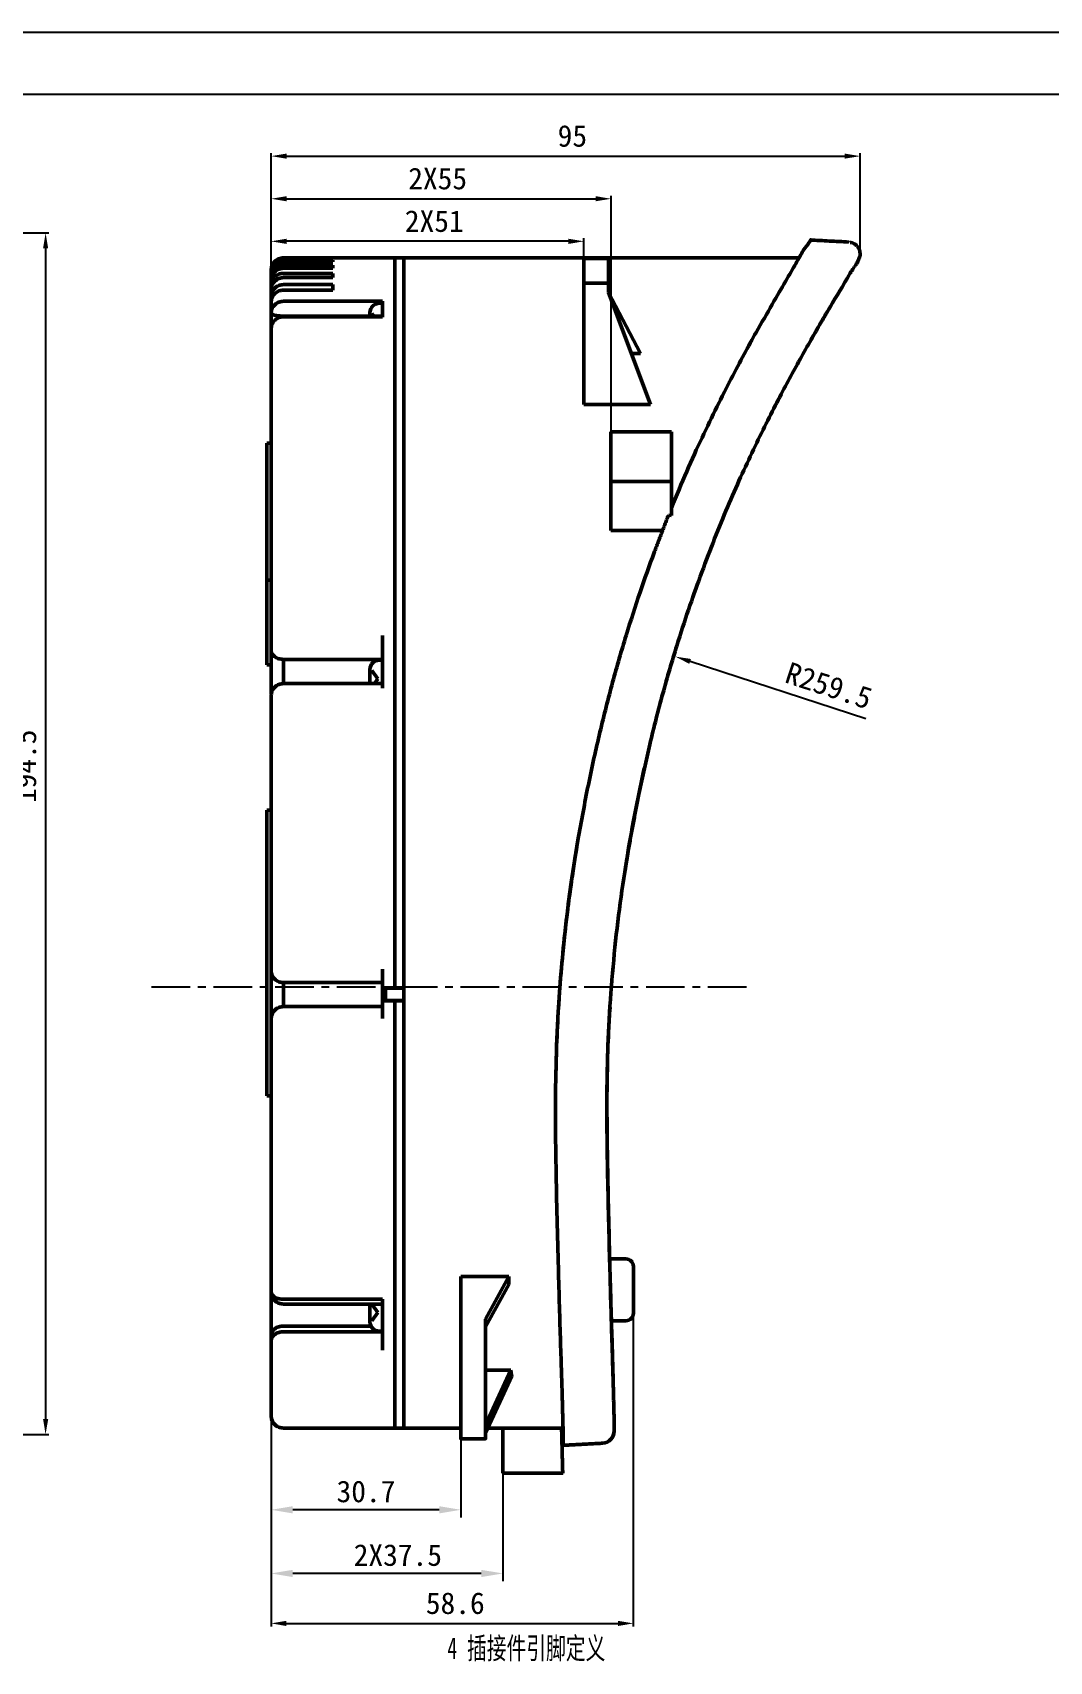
# Model space of a CAD drawing. Extents: x -188 to 653, y 38 to 632.
# Drawn here: x 260.8 to 425.3, y 368.8 to 632.5 of the extents above; entities that cross this region are included whole.
import ezdxf

# ---------------------------------------------------------------- set-up
doc = ezdxf.new("R2010")
doc.units = 0
doc.header["$LTSCALE"] = 5
doc.linetypes.add('CENTER', pattern=[2, 1.25, -0.25, 0.25, -0.25])
doc.layers.get('Defpoints').update_dxf_attribs({"linetype": 'CONTINUOUS'})
for name, color, linetype in [('1轮廓实线层', 7, 'CONTINUOUS'), ('2细线层', 3, 'CONTINUOUS'), ('3中心线层', 1, 'CENTER'), ('6文字层', 3, 'CONTINUOUS')]:
    doc.layers.add(name, color=color, linetype=linetype)
doc.styles.add('PC_TEXTSTYLE', font='SIMKAI.TTF', dxfattribs={"width": 0.8})
doc.styles.add('STYLE2', font='', dxfattribs={"width": 0.67, "height": 5})
doc.styles.get('STYLE2').set_extended_font_data('FangSong')
doc.dimstyles.get("Standard").update_dxf_attribs({"dimtxt": 0.18, "dimasz": 0.18, "dimexe": 0.18, "dimexo": 0.0625, "dimgap": 0.09, "dimtad": 0, "dimtih": 1, "dimtoh": 1, "dimdec": 4, "dimzin": 0, "dimdsep": 46, "dimtxsty": 'Standard', "dimcen": 0.09, "dimadec": 0, "dimazin": 0, "dimtfac": 1, "dimtdec": 4, "dimtofl": 0, "dimtmove": 0, "dimatfit": 3, "dimfxl": 0, "dimtolj": 1, "dimtzin": 0, "dimarcsym": 0})
doc.dimstyles.new('TH_GBDIM', dxfattribs={"dimtxt": 3.5, "dimasz": 2.5, "dimexe": 2, "dimexo": 0, "dimgap": 1.5, "dimtad": 1, "dimdec": 1, "dimzin": 0, "dimdsep": 46, "dimtxsty": 'PC_TEXTSTYLE', "dimcen": 2.5, "dimadec": 0, "dimazin": 0, "dimtfac": 0.714286, "dimtdec": 4, "dimtmove": 0, "dimatfit": 3, "dimfxl": 0, "dimtolj": 1, "dimtzin": 0, "dimarcsym": 0})

# ---------------------------------------------------------------- blocks, each defined once
blk = doc.blocks.new('*D9')
at = {"layer": '2细线层', "color": 0, "lineweight": -2}
for p, q in [((358.01, 425.13), (358.01, 374.43)), ((299.39, 408.89), (299.39, 374.43)), ((301.89, 374.93), (355.51, 374.93))]:
    blk.add_line(p, q, dxfattribs=at)
at = {"layer": '2细线层', "color": 0, "lineweight": 50}
for points in [[(301.89, 375.35), (301.89, 374.51), (299.39, 374.93)], [(355.51, 375.35), (355.51, 374.51), (358.01, 374.93)]]:
    blk.add_solid(points, dxfattribs=at)
at = {"layer": 'Defpoints', "color": 0, "lineweight": 50}
for p in [(358.01, 425.13), (299.39, 408.89), (358.01, 374.93)]:
    blk.add_point(p, dxfattribs=at)
at = {"layer": '2细线层', "color": 0, "insert": (329.2, 378.18), "char_height": 3.5, "attachment_point": 5}
blk.add_mtext('\\A1;58.6', dxfattribs=at)
blk = doc.blocks.new('*D10')
at = {"layer": '2细线层', "color": 0, "lineweight": -2}
for p, q in [((299.4, 585.14), (299.4, 599.16)), ((347.5, 598.66), (301.9, 598.66)), ((350, 572.24), (350, 599.16))]:
    blk.add_line(p, q, dxfattribs=at)
at = {"layer": '2细线层', "color": 0, "lineweight": 50}
for points in [[(301.9, 599.08), (301.9, 598.24), (299.4, 598.66)], [(347.5, 599.08), (347.5, 598.24), (350, 598.66)]]:
    blk.add_solid(points, dxfattribs=at)
at = {"layer": 'Defpoints', "color": 0, "lineweight": 50}
for p in [(299.4, 598.66), (299.4, 585.14), (350, 572.24)]:
    blk.add_point(p, dxfattribs=at)
at = {"layer": '2细线层', "color": 0, "insert": (325.8, 601.91), "char_height": 3.5, "attachment_point": 5}
blk.add_mtext('\\A1;2X51', dxfattribs=at)
blk = doc.blocks.new('*D11')
at = {"layer": '2细线层', "color": 0, "lineweight": -2}
for p, q in [((299.4, 585.14), (299.4, 606.05)), ((301.9, 605.55), (351.9, 605.55)), ((354.4, 567.41), (354.4, 606.05))]:
    blk.add_line(p, q, dxfattribs=at)
at = {"layer": '2细线层', "color": 0, "lineweight": 50}
for points in [[(301.9, 605.97), (301.9, 605.14), (299.4, 605.55)], [(351.9, 605.97), (351.9, 605.14), (354.4, 605.55)]]:
    blk.add_solid(points, dxfattribs=at)
at = {"layer": 'Defpoints', "color": 0, "lineweight": 50}
for p in [(354.4, 605.55), (299.4, 585.14), (354.4, 567.41)]:
    blk.add_point(p, dxfattribs=at)
at = {"layer": '2细线层', "color": 0, "insert": (326.35, 608.8), "char_height": 3.5, "attachment_point": 5}
blk.add_mtext('\\A1;2X55', dxfattribs=at)
blk = doc.blocks.new('*D14')
at = {"layer": '2细线层', "color": 0, "lineweight": -2}
for p, q in [((47.58, 600.01), (263.41, 600.01)), ((262.91, 597.51), (262.91, 408.01)), ((197.58, 405.51), (263.41, 405.51))]:
    blk.add_line(p, q, dxfattribs=at)
at = {"layer": '2细线层', "color": 0, "lineweight": 50}
for points in [[(262.5, 597.51), (263.33, 597.51), (262.91, 600.01)], [(262.5, 408.01), (263.33, 408.01), (262.91, 405.51)]]:
    blk.add_solid(points, dxfattribs=at)
at = {"layer": 'Defpoints', "color": 0, "lineweight": 50}
for p in [(47.58, 600.01), (197.58, 405.51), (262.91, 405.51)]:
    blk.add_point(p, dxfattribs=at)
at = {"layer": '2细线层', "color": 0, "insert": (259.66, 513.68), "char_height": 3.5, "attachment_point": 5, "rotation": 90}
blk.add_mtext('\\A1;194.5', dxfattribs=at)
blk = doc.blocks.new('*D17')
at = {"layer": '2细线层', "color": 0, "lineweight": -2}
for p, q in [((299.4, 605.44), (299.4, 612.95)), ((301.9, 612.45), (392.21, 612.45)), ((394.71, 596.32), (394.71, 612.95))]:
    blk.add_line(p, q, dxfattribs=at)
at = {"layer": '2细线层', "color": 0}
for points in [[(301.9, 612.87), (301.9, 612.04), (299.4, 612.45)], [(392.21, 612.87), (392.21, 612.04), (394.71, 612.45)]]:
    blk.add_solid(points, dxfattribs=at)
at = {"layer": 'Defpoints', "color": 0}
for p in [(394.71, 612.45), (299.4, 605.44), (394.71, 596.32)]:
    blk.add_point(p, dxfattribs=at)
at = {"layer": '2细线层', "color": 0, "insert": (348.15, 615.7), "char_height": 3.5, "attachment_point": 5}
blk.add_mtext('\\A1;95', dxfattribs=at)
blk = doc.blocks.new('*D19')
at = {"layer": '2细线层', "color": 0, "lineweight": -2}
for p, q in [((299.4, 407.08), (299.4, 381.77)), ((336.9, 399.26), (336.9, 381.77)), ((333.4, 383.02), (302.9, 383.02))]:
    blk.add_line(p, q, dxfattribs=at)
at = {"layer": '2细线层', "color": 0, "lineweight": 50}
for points in [[(302.9, 383.6), (302.9, 382.43), (299.4, 383.02)], [(333.4, 383.6), (333.4, 382.43), (336.9, 383.02)]]:
    blk.add_solid(points, dxfattribs=at)
at = {"layer": 'Defpoints', "color": 0, "lineweight": 50}
for p in [(299.4, 407.08), (336.9, 399.26), (299.4, 383.02)]:
    blk.add_point(p, dxfattribs=at)
at = {"layer": '2细线层', "color": 0, "insert": (319.91, 385.97), "char_height": 3.5, "attachment_point": 5}
blk.add_mtext('\\A1;2X37.5', dxfattribs=at)
blk = doc.blocks.new('*D20')
at = {"layer": '2细线层', "color": 0, "lineweight": -2}
for p, q in [((299.4, 407.08), (299.4, 392.07)), ((330.1, 404.8), (330.1, 392.07)), ((326.6, 393.32), (302.9, 393.32))]:
    blk.add_line(p, q, dxfattribs=at)
at = {"layer": '2细线层', "color": 0}
for points in [[(302.9, 393.9), (302.9, 392.74), (299.4, 393.32)], [(326.6, 393.9), (326.6, 392.74), (330.1, 393.32)]]:
    blk.add_solid(points, dxfattribs=at)
at = {"layer": 'Defpoints', "color": 0}
for p in [(299.4, 407.08), (330.1, 404.8), (299.4, 393.32)]:
    blk.add_point(p, dxfattribs=at)
at = {"layer": '2细线层', "color": 0, "insert": (314.75, 396.27), "char_height": 3.5, "attachment_point": 5}
blk.add_mtext('\\A1;30.7', dxfattribs=at)

msp = doc.modelspace()

# ---------------------------------------------------------------- linework, layer by layer
at = {"layer": '1轮廓实线层', "ltscale": 5}
msp.add_line((642.852, 622.453), (-163.148, 622.453), dxfattribs=at)
at = {"layer": '1轮廓实线层', "lineweight": 50}
for p, q in [((317.398, 596.012), (319.398, 596.012)), ((319.398, 596.012), (317.398, 596.012)), ((319.398, 596.012), (320.898, 596.012)), ((319.398, 596.012), (320.898, 596.012)), ((349.998, 595.866), (353.998, 595.866)), ((299.398, 592.785), (299.398, 592.295)), ((299.398, 591.462), (299.398, 590.761)), ((349.998, 572.238), (349.998, 591.866)), ((353.998, 591.866), (349.998, 591.866)), ((353.998, 590.366), (353.998, 591.866)), ((299.398, 589.638), (299.398, 588.736)), ((317.398, 588.631), (316.898, 588.631)), ((360.784, 572.238), (353.998, 590.366)), ((353.998, 590.366), (359.171, 580.491)), ((299.398, 586.998), (299.398, 585.548)), ((299.398, 585.702), (299.398, 584.57)), ((299.398, 585.702), (299.398, 584.57)), ((299.398, 585.702), (299.398, 584.57)), ((299.398, 585.702), (299.398, 584.57)), ((299.398, 585.702), (299.398, 584.57)), ((299.398, 585.702), (299.398, 584.57)), ((299.398, 585.702), (299.398, 584.57)), ((299.398, 585.702), (299.398, 584.57)), ((299.398, 585.548), (299.398, 584.115)), ((301.398, 586.554), (317.398, 586.554)), ((315.398, 587.131), (315.398, 586.554)), ((316.018, 586.554), (315.723, 586.973)), ((357.695, 580.491), (359.171, 580.491)), ((360.784, 572.238), (349.998, 572.238)), ((364.198, 567.816), (354.398, 567.816)), ((354.398, 559.766), (354.398, 567.816)), ((364.198, 559.766), (364.198, 567.816)), ((298.698, 543.81), (298.698, 565.999)), ((298.698, 565.999), (299.398, 565.999)), ((354.398, 565.084), (354.398, 559.83)), ((364.198, 559.83), (364.198, 565.084)), ((354.398, 559.766), (364.198, 559.766)), ((354.398, 551.873), (354.398, 559.766)), ((364.198, 554.292), (364.198, 559.766)), ((364.198, 554.292), (363.691, 554.315)), ((362.781, 551.873), (354.398, 551.873)), ((298.698, 543.81), (299.398, 543.81)), ((298.698, 530.127), (298.698, 543.81)), ((298.698, 530.127), (299.398, 530.127)), ((298.698, 530.126), (298.698, 530.127)), ((298.698, 530.126), (299.398, 530.126)), ((301.398, 530.985), (317.398, 530.985)), ((317.398, 530.86), (316.898, 530.86)), ((315.398, 529.36), (315.398, 527.075)), ((316.67, 527.86), (315.723, 529.202)), ((316.67, 527.86), (316.116, 527.075)), ((298.698, 460.36), (298.698, 506.56)), ((298.698, 506.56), (299.398, 506.56)), ((301.398, 478.663), (317.398, 478.663)), ((301.398, 474.778), (301.398, 478.663)), ((319.398, 477.809), (317.398, 477.809)), ((319.398, 477.809), (317.398, 477.809)), ((317.398, 477.809), (317.398, 477.809)), ((317.398, 476.259), (317.398, 477.259)), ((317.898, 477.759), (317.898, 475.759)), ((319.398, 477.809), (320.898, 477.809)), ((319.398, 477.759), (319.398, 477.809)), ((299.398, 476.759), (299.398, 472.797)), ((317.398, 474.778), (301.398, 474.778)), ((317.398, 475.709), (319.398, 475.709)), ((319.398, 475.709), (319.398, 475.757)), ((319.398, 475.709), (320.898, 475.709)), ((298.698, 460.36), (299.398, 460.36)), ((298.698, 460.36), (299.398, 460.36)), ((298.698, 460.36), (298.698, 460.36)), ((358.014, 432.73), (358.014, 431.258)), ((337.881, 431.07), (330.098, 431.07)), ((330.098, 423.881), (330.098, 431.07)), ((337.881, 431.07), (334.098, 424.165)), ((334.098, 422.928), (337.873, 429.817)), ((358.014, 431.258), (358.014, 425.13)), ((315.398, 426.621), (315.398, 423.75)), ((316.67, 425.25), (315.723, 426.592)), ((316.67, 425.25), (315.723, 423.907)), ((315.565, 423.061), (301.398, 423.061)), ((317.398, 422.138), (301.398, 422.138)), ((317.398, 422.25), (316.898, 422.25)), ((334.098, 423.881), (334.098, 424.165)), ((330.098, 406.534), (330.098, 418.319)), ((334.098, 406.534), (334.098, 418.319)), ((338.181, 415.912), (334.098, 415.912)), ((338.181, 415.912), (334.098, 407.023)), ((334.098, 405.786), (338.337, 415.017)), ((299.398, 408.547), (299.398, 408.547)), ((301.398, 406.547), (319.398, 406.547)), ((309.398, 406.546), (301.398, 406.546)), ((319.398, 406.545), (317.56, 406.545)), ((319.398, 406.547), (320.898, 406.547)), ((330.098, 406.547), (320.898, 406.547)), ((334.448, 406.546), (334.098, 405.784)), ((346.596, 406.547), (334.447, 406.547)), ((336.898, 399.259), (336.898, 406.547)), ((336.898, 406.547), (336.898, 401.259)), ((346.67, 403.757), (351.547, 404.013)), ((353.015, 404.09), (352.165, 404.045)), ((346.587, 399.259), (336.898, 399.259)), ((346.5, 399.259), (336.898, 399.259)), ((336.898, 399.259), (336.898, 399.259)), ((336.898, 399.258), (336.898, 399.259)), ((346.5, 399.258), (336.898, 399.258)), ((336.898, 399.258), (346.587, 399.258)), ((336.898, 399.258), (336.898, 399.258))]:
    msp.add_line(p, q, dxfattribs=at)
for centre, radius, start, end in [((316.898, 587.131), 1.5, 90, 180), ((316.898, 529.36), 1.5, 90, 180), ((356.814, 432.73), 1.2, 360, 90), ((356.814, 425.13), 1.2, 270, 360), ((316.898, 423.75), 1.5, 180, 270), ((352.91, 406.089), 2, 273.00021, 1.53313), ((352.91, 406.087), 2, 273.00021, 359.66599)]:
    msp.add_arc(centre, radius, start, end, dxfattribs=at)
for points, knots in [([(377.878, 583.924), (378.776, 585.487), (380.556, 588.584), (382.683, 592.28), (384.419, 595.179), (385.512, 597.319), (386.577, 598.483), (386.737, 599.012), (386.665, 598.865), (386.664, 598.862)], [0, 0, 0, 0, 0.1675262, 0.3320984, 0.4977184, 0.6621855, 0.8283271, 0.9960868, 1, 1, 1, 1]), ([(301.398, 595.988), (301.146, 595.961), (300.759, 595.92), (300.294, 595.67), (299.973, 595.412), (299.715, 595.092), (299.466, 594.626), (299.425, 594.239), (299.398, 593.988)], [0, 0, 0, 0, 0.2394568, 0.3683607, 0.5, 0.6316393, 0.7605432, 1, 1, 1, 1]), ([(299.398, 593.988), (299.425, 594.24), (299.466, 594.627), (299.715, 595.092), (299.973, 595.413), (300.294, 595.671), (300.759, 595.92), (301.146, 595.961), (301.398, 595.988)], [0, 0, 0, 0, 0.2394568, 0.3683607, 0.5, 0.6316393, 0.7605432, 1, 1, 1, 1]), ([(319.398, 595.432), (319.398, 595.513), (319.398, 595.927), (319.398, 595.974), (319.398, 596.012)], [0, 0, 0, 0, 0.1968117, 1, 1, 1, 1]), ([(320.898, 581.705), (320.898, 582.29), (320.898, 582.874), (320.898, 583.995), (320.898, 584.531), (320.898, 586.091), (320.898, 587.064), (320.898, 589.755), (320.898, 591.244), (320.898, 593.053), (320.898, 593.583), (320.898, 594.477), (320.898, 594.843), (320.898, 595.43), (320.898, 595.647), (320.898, 595.925), (320.898, 596), (320.898, 596.012)], [0, 0, 0, 0, 0.03125, 0.03125, 0.0625, 0.0625, 0.125, 0.125, 0.25, 0.25, 0.3125, 0.3125, 0.375, 0.375, 0.4375, 0.4375, 0.49318493, 0.49318493, 0.49318493, 0.49318493]), ([(320.898, 595.894), (320.898, 595.901), (320.898, 595.919), (320.898, 594.912), (320.898, 593.002), (320.898, 590.144), (320.898, 586.47), (320.898, 583.294), (320.898, 581.705)], [0, 0, 0, 0, 0.1179588, 0.2942144, 0.4706656, 0.6472122, 0.8234892, 1, 1, 1, 1]), ([(394.708, 596.321), (394.711, 596.571), (394.715, 596.962), (394.518, 597.461), (394.286, 597.826), (393.971, 598.13), (393.586, 598.391), (393.276, 598.445), (393.111, 598.473)], [0, 0, 0, 0, 0.2513379, 0.3914319, 0.53744, 0.6858233, 0.8327115, 1, 1, 1, 1]), ([(299.398, 593.62), (299.428, 593.882), (299.488, 594.407), (299.95, 595.068), (300.611, 595.532), (301.136, 595.592), (301.398, 595.622)], [0, 0, 0, 0, 0.250235, 0.4998001, 0.7499349, 1, 1, 1, 1]), ([(301.398, 595.334), (301.147, 595.306), (300.633, 595.25), (300.076, 594.873), (299.733, 594.463), (299.471, 593.992), (299.427, 593.591), (299.398, 593.329)], [0, 0, 0, 0, 0.2391859, 0.4900472, 0.6185882, 0.7511659, 1, 1, 1, 1]), ([(299.398, 592.785), (299.428, 593.048), (299.488, 593.573), (299.949, 594.236), (300.61, 594.702), (301.135, 594.762), (301.398, 594.793)], [0, 0, 0, 0, 0.250244, 0.4998196, 0.7499528, 1, 1, 1, 1]), ([(301.398, 594.307), (301.148, 594.279), (300.635, 594.222), (300.078, 593.845), (299.734, 593.433), (299.471, 592.96), (299.427, 592.557), (299.398, 592.295)], [0, 0, 0, 0, 0.237578, 0.4887401, 0.6175169, 0.7507018, 1, 1, 1, 1]), ([(299.398, 591.462), (299.428, 591.726), (299.488, 592.252), (299.947, 592.918), (300.608, 593.387), (301.135, 593.449), (301.398, 593.479)], [0, 0, 0, 0, 0.2503071, 0.5000806, 0.7499623, 1, 1, 1, 1]), ([(319.398, 593.668), (319.398, 594.053), (319.398, 594.856), (319.398, 595.223), (319.398, 595.414)], [0, 0, 0, 0, 0.4802194, 1, 1, 1, 1]), ([(319.398, 581.705), (319.398, 583.359), (319.398, 586.663), (319.398, 590.339), (319.398, 592.004), (319.398, 593.462)], [0, 0, 0, 0, 0.3494373, 0.6984392, 1, 1, 1, 1]), ([(389.313, 587.145), (389.45, 587.336), (393.146, 593.558), (393.304, 593.86), (393.297, 593.831), (393.295, 593.822)], [0, 0, 0, 0, 0.301527, 0.7777669, 1, 1, 1, 1]), ([(394.366, 595.413), (394.366, 595.413), (394.367, 595.418), (394.358, 595.388), (394.315, 595.296), (394.265, 595.193), (394.209, 595.114), (394.201, 595.102)], [0, 0, 0, 0, 0.00263866, 0.30803605, 0.63215822, 0.9462461, 1, 1, 1, 1]), ([(301.398, 592.783), (301.148, 592.755), (300.633, 592.699), (300.076, 592.318), (299.733, 591.905), (299.471, 591.429), (299.427, 591.025), (299.398, 590.761)], [0, 0, 0, 0, 0.237652, 0.4885292, 0.6171812, 0.7500833, 1, 1, 1, 1]), ([(299.398, 589.638), (299.428, 589.902), (299.487, 590.43), (299.945, 591.1), (300.606, 591.574), (301.134, 591.636), (301.398, 591.667)], [0, 0, 0, 0, 0.2503201, 0.5000906, 0.7499803, 1, 1, 1, 1]), ([(301.398, 590.771), (301.147, 590.743), (300.631, 590.685), (300.073, 590.3), (299.731, 589.884), (299.47, 589.405), (299.427, 589.001), (299.398, 588.736)], [0, 0, 0, 0, 0.2376069, 0.4883205, 0.6181178, 0.7494166, 1, 1, 1, 1]), ([(319.398, 592.45), (319.398, 591.809), (319.398, 590.535), (319.398, 588.819), (319.398, 587.967)], [0, 0, 0, 0, 0.5036819, 1, 1, 1, 1]), ([(299.398, 586.998), (299.425, 587.244), (299.467, 587.631), (299.72, 588.084), (299.981, 588.397), (300.295, 588.643), (300.761, 588.886), (301.146, 588.926), (301.398, 588.952)], [0, 0, 0, 0, 0.2394579, 0.3765888, 0.4999985, 0.6332906, 0.7605421, 1, 1, 1, 1]), ([(301.398, 586.457), (301.145, 586.43), (300.757, 586.388), (300.29, 586.137), (299.969, 585.876), (299.711, 585.553), (299.464, 585.084), (299.425, 584.695), (299.401, 584.443)], [0, 0, 0, 0, 0.2393027, 0.3682378, 0.499949, 0.6316677, 0.7606243, 1, 1, 1, 1]), ([(384.757, 579.167), (385.364, 580.247), (386.58, 582.408), (388.115, 585.059), (388.939, 586.494), (389.313, 587.145)], [0, 0, 0, 0, 0.3532458, 0.7064788, 1, 1, 1, 1]), ([(364.164, 555.494), (364.994, 557.498), (366.652, 561.505), (369.134, 566.94), (371.555, 571.933), (373.844, 576.447), (375.983, 580.504), (377.248, 582.787), (377.878, 583.924)], [0, 0, 0, 0, 0.1670091, 0.3339106, 0.5005698, 0.6666682, 0.8339671, 1, 1, 1, 1]), ([(319.398, 546.1), (319.398, 547.065), (319.398, 548.03), (319.398, 549.924), (319.398, 550.853), (319.398, 553.601), (319.398, 555.378), (319.398, 560.531), (319.398, 563.722), (319.398, 568.142), (319.398, 569.552), (319.398, 572.241), (319.398, 573.52), (319.398, 575.947), (319.398, 577.095), (319.398, 578.721), (319.398, 579.246), (319.398, 580.01), (319.398, 580.261), (319.398, 580.911), (319.398, 581.304), (319.398, 581.705)], [0, 0, 0, 0, 0.0625, 0.0625, 0.125, 0.125, 0.25, 0.25, 0.5, 0.5, 0.625, 0.625, 0.75, 0.75, 0.875, 0.875, 0.9375, 0.9375, 0.96875, 0.96875, 1.0203861, 1.0203861, 1.0203861, 1.0203861]), ([(320.898, 546.1), (320.898, 547.065), (320.898, 548.03), (320.898, 549.924), (320.898, 550.853), (320.898, 553.601), (320.898, 555.378), (320.898, 560.531), (320.898, 563.722), (320.898, 568.142), (320.898, 569.552), (320.898, 572.241), (320.898, 573.52), (320.898, 575.947), (320.898, 577.095), (320.898, 578.721), (320.898, 579.246), (320.898, 580.01), (320.898, 580.261), (320.898, 580.911), (320.898, 581.304), (320.898, 581.705)], [0, 0, 0, 0, 0.0625, 0.0625, 0.125, 0.125, 0.25, 0.25, 0.5, 0.5, 0.625, 0.625, 0.75, 0.75, 0.875, 0.875, 0.9375, 0.9375, 0.96875, 0.96875, 1.0203861, 1.0203861, 1.0203861, 1.0203861]), ([(320.898, 581.243), (320.898, 579.736), (320.898, 576.726), (320.898, 571.082), (320.898, 565.11), (320.898, 558.94), (320.898, 552.818), (320.898, 548.339), (320.898, 546.1)], [0, 0, 0, 0, 0.18655035, 0.37284578, 0.55961194, 0.70638702, 0.85320418, 1, 1, 1, 1]), ([(299.398, 579.341), (299.398, 579.036), (299.398, 578.425), (299.398, 577.458), (299.398, 576.45), (299.398, 575.402), (299.398, 574.314), (299.398, 573.188), (299.398, 571.341), (299.398, 568.665), (299.398, 566.152), (299.398, 564.893)], [0, 0, 0, 0, 0.0798701, 0.1598398, 0.2399169, 0.3201421, 0.4001798, 0.4800723, 0.5598979, 0.7796399, 1, 1, 1, 1]), ([(368.827, 544.389), (369.519, 546.238), (370.901, 549.937), (373.004, 555.088), (375.112, 559.938), (377.219, 564.485), (379.275, 568.712), (381.241, 572.599), (383.095, 576.136), (384.203, 578.156), (384.757, 579.167)], [0, 0, 0, 0, 0.1224739, 0.244948, 0.3683674, 0.4917864, 0.6182632, 0.7447384, 0.8723701, 1, 1, 1, 1]), ([(319.398, 574.766), (319.398, 573.515), (319.398, 571.01), (319.398, 568.121), (319.398, 566.673)], [0, 0, 0, 0, 0.4991479, 1, 1, 1, 1]), ([(299.398, 564.893), (299.398, 563.122), (299.398, 559.579), (299.398, 553.652), (299.398, 549.317), (299.398, 547.147)], [0, 0, 0, 0, 0.3332361, 0.6663765, 1, 1, 1, 1]), ([(319.398, 566.673), (319.398, 565.166), (319.398, 562.158), (319.398, 558.782), (319.398, 557.098)], [0, 0, 0, 0, 0.5009846, 1, 1, 1, 1]), ([(319.398, 500.624), (319.398, 501.724), (319.398, 502.824), (319.398, 505.006), (319.398, 506.087), (319.398, 509.303), (319.398, 511.415), (319.398, 515.572), (319.398, 517.612), (319.398, 521.608), (319.398, 523.565), (319.398, 526.439), (319.398, 527.387), (319.398, 529.257), (319.398, 530.179), (319.398, 532.908), (319.398, 534.676), (319.398, 538.113), (319.398, 539.782), (319.398, 542.208), (319.398, 543.005), (319.398, 544.18), (319.398, 544.568), (319.398, 545.337), (319.398, 545.718), (319.398, 546.1)], [0, 0, 0, 0, 0.0625, 0.0625, 0.125, 0.125, 0.25, 0.25, 0.375, 0.375, 0.5, 0.5, 0.5625, 0.5625, 0.625, 0.625, 0.75, 0.75, 0.875, 0.875, 0.9375, 0.9375, 0.96875, 0.96875, 1, 1, 1, 1]), ([(320.898, 500.624), (320.898, 501.724), (320.898, 502.824), (320.898, 505.006), (320.898, 506.087), (320.898, 509.303), (320.898, 511.415), (320.898, 515.572), (320.898, 517.612), (320.898, 521.608), (320.898, 523.565), (320.898, 526.439), (320.898, 527.387), (320.898, 529.257), (320.898, 530.179), (320.898, 532.908), (320.898, 534.676), (320.898, 538.113), (320.898, 539.782), (320.898, 542.208), (320.898, 543.005), (320.898, 544.18), (320.898, 544.568), (320.898, 545.337), (320.898, 545.718), (320.898, 546.1)], [0, 0, 0, 0, 0.0625, 0.0625, 0.125, 0.125, 0.25, 0.25, 0.375, 0.375, 0.5, 0.5, 0.5625, 0.5625, 0.625, 0.625, 0.75, 0.75, 0.875, 0.875, 0.9375, 0.9375, 0.96875, 0.96875, 1, 1, 1, 1]), ([(320.898, 546.1), (320.898, 543.772), (320.898, 539.123), (320.898, 531.246), (320.898, 523.395), (320.898, 515.689), (320.898, 508.328), (320.898, 503.192), (320.898, 500.624)], [0, 0, 0, 0, 0.1864688, 0.3725408, 0.5593846, 0.7062239, 0.8531299, 1, 1, 1, 1]), ([(349.053, 501.744), (349.597, 504.755), (350.682, 510.763), (352.595, 519.274), (354.636, 527.362), (356.832, 534.923), (359.101, 541.972), (360.616, 546.176), (361.373, 548.278)], [0, 0, 0, 0, 0.1671477, 0.3335717, 0.5007434, 0.6680346, 0.8340523, 1, 1, 1, 1]), ([(299.398, 543.313), (299.398, 541.754), (299.398, 538.638), (299.398, 535.205), (299.398, 533.49)], [0, 0, 0, 0, 0.500274, 1, 1, 1, 1]), ([(358.95, 509.393), (359.515, 512.029), (360.711, 517.613), (362.766, 525.566), (364.89, 532.79), (366.927, 539.087), (368.193, 542.619), (368.827, 544.389)], [0, 0, 0, 0, 0.1974173, 0.4181852, 0.640571, 0.8198725, 1, 1, 1, 1]), ([(319.398, 541.371), (319.398, 538.876), (319.398, 533.885), (319.398, 528.236), (319.398, 525.41)], [0, 0, 0, 0, 0.4997771, 1, 1, 1, 1]), ([(299.398, 532.503), (299.398, 532.247), (299.398, 531.717), (299.398, 530.694), (299.398, 529.523), (299.398, 528.684), (299.398, 528.261)], [0, 0, 0, 0, 0.2328691, 0.4806251, 0.7384146, 1, 1, 1, 1]), ([(301.398, 530.985), (301.146, 531.006), (300.757, 531.038), (300.28, 531.229), (300.072, 531.372), (299.965, 531.445)], [0, 0, 0, 0, 0.4722624, 0.7294626, 1, 1, 1, 1]), ([(299.398, 528.261), (299.398, 527.573), (299.398, 526.548), (299.398, 525.709), (299.398, 525.434)], [0, 0, 0, 0, 0.6718871, 1, 1, 1, 1]), ([(301.398, 527.075), (301.145, 527.048), (300.756, 527.006), (300.289, 526.754), (299.967, 526.493), (299.709, 526.17), (299.461, 525.7), (299.423, 525.311), (299.398, 525.058)], [0, 0, 0, 0, 0.23930268, 0.36823781, 0.49994899, 0.63166764, 0.76062425, 1, 1, 1, 1]), ([(299.398, 525.075), (299.398, 523.111), (299.398, 519.187), (299.398, 515.006), (299.398, 512.918)], [0, 0, 0, 0, 0.5005661, 1, 1, 1, 1]), ([(319.398, 525.41), (319.398, 522.486), (319.398, 516.638), (319.398, 510.271), (319.398, 507.088)], [0, 0, 0, 0, 0.5000926, 1, 1, 1, 1]), ([(299.398, 512.829), (299.398, 512.233), (299.398, 511.036), (299.398, 509.213), (299.398, 507.359), (299.398, 505.491), (299.398, 503.62), (299.398, 501.731), (299.398, 500.464), (299.398, 499.821)], [0, 0, 0, 0, 0.1417959, 0.2844659, 0.4280539, 0.573087, 0.7152456, 0.8553915, 1, 1, 1, 1]), ([(357.255, 500.49), (357.646, 502.695), (358.427, 507.1), (359.333, 511.287), (359.785, 513.379)], [0, 0, 0, 0, 0.50030922, 1, 1, 1, 1]), ([(345.854, 433.388), (345.784, 436.044), (345.646, 441.341), (345.475, 449.792), (345.375, 458.471), (345.513, 467.32), (345.951, 476.184), (346.71, 484.952), (347.736, 493.557), (348.614, 499.014), (349.053, 501.744)], [0, 0, 0, 0, 0.1251302, 0.2494733, 0.3746093, 0.4996672, 0.6244606, 0.7490251, 0.8744233, 1, 1, 1, 1]), ([(299.398, 499.821), (299.398, 498.945), (299.398, 497.183), (299.398, 494.483), (299.398, 491.748), (299.398, 488.988), (299.398, 486.204), (299.398, 483.398), (299.398, 481.511), (299.398, 480.567)], [0, 0, 0, 0, 0.1422161, 0.286188, 0.4295822, 0.5721524, 0.7147979, 0.8573413, 1, 1, 1, 1]), ([(319.398, 477.809), (319.398, 477.888), (319.398, 477.966), (319.398, 478.756), (319.398, 479.465), (319.398, 481.585), (319.398, 482.989), (319.398, 487.169), (319.398, 489.916), (319.398, 493.977), (319.398, 495.32), (319.398, 497.321), (319.398, 497.985), (319.398, 499.308), (319.398, 499.966), (319.398, 500.624)], [0.65281662, 0.65281662, 0.65281662, 0.65281662, 0.65625, 0.65625, 0.6875, 0.6875, 0.75, 0.75, 0.875, 0.875, 0.9375, 0.9375, 0.96875, 0.96875, 1, 1, 1, 1]), ([(320.898, 477.809), (320.898, 477.888), (320.898, 477.966), (320.898, 478.756), (320.898, 479.465), (320.898, 481.585), (320.898, 482.989), (320.898, 487.169), (320.898, 489.916), (320.898, 493.977), (320.898, 495.32), (320.898, 497.321), (320.898, 497.985), (320.898, 499.308), (320.898, 499.966), (320.898, 500.624)], [0.65281662, 0.65281662, 0.65281662, 0.65281662, 0.65625, 0.65625, 0.6875, 0.6875, 0.75, 0.75, 0.875, 0.875, 0.9375, 0.9375, 0.96875, 0.96875, 1, 1, 1, 1]), ([(320.898, 500.624), (320.898, 497.658), (320.898, 491.739), (320.898, 482.371), (320.898, 472.862), (320.898, 463.982), (320.898, 455.874), (320.898, 448.572), (320.898, 441.442), (320.898, 436.947), (320.898, 434.697)], [0, 0, 0, 0, 0.1400355, 0.2794543, 0.4199137, 0.5592842, 0.668888, 0.77942, 0.8895858, 1, 1, 1, 1]), ([(345.472, 463.282), (345.516, 465.241), (345.605, 469.3), (345.933, 475.517), (346.425, 481.867), (347.089, 488.231), (347.891, 494.52), (348.537, 498.589), (348.86, 500.624)], [0, 0, 0, 0, 0.15341295, 0.3178564, 0.48570256, 0.65355034, 0.82674322, 1, 1, 1, 1]), ([(353.835, 465.401), (353.844, 466.07), (353.89, 469.572), (354.271, 475.961), (354.988, 484.392), (355.988, 492.652), (356.831, 497.872), (357.255, 500.49)], [0, 0, 0, 0, 0.0558232, 0.292025, 0.5284078, 0.7633848, 1, 1, 1, 1]), ([(319.398, 489.48), (319.398, 487.556), (319.398, 483.707), (319.398, 479.775), (319.398, 477.809)], [0, 0, 0, 0, 0.4998981, 1, 1, 1, 1]), ([(299.398, 480.567), (299.398, 480.423), (299.398, 480.12), (299.398, 479.255), (299.398, 478.101), (299.398, 477.208), (299.398, 476.759)], [0, 0, 0, 0, 0.2233402, 0.4690187, 0.7328699, 1, 1, 1, 1]), ([(319.398, 434.697), (319.398, 435.968), (319.398, 437.241), (319.398, 439.828), (319.398, 441.138), (319.398, 445.107), (319.398, 447.812), (319.398, 451.265), (319.398, 451.961), (319.398, 453.353), (319.398, 454.049), (319.398, 456.142), (319.398, 457.54), (319.398, 461.743), (319.398, 464.558), (319.398, 470.148), (319.398, 472.923), (319.398, 475.709)], [0, 0, 0, 0, 0.0625, 0.0625, 0.125, 0.125, 0.25, 0.25, 0.28125, 0.28125, 0.3125, 0.3125, 0.375, 0.375, 0.5, 0.5, 0.62215039, 0.62215039, 0.62215039, 0.62215039]), ([(320.898, 434.697), (320.898, 435.968), (320.898, 437.241), (320.898, 439.828), (320.898, 441.138), (320.898, 445.107), (320.898, 447.812), (320.898, 451.265), (320.898, 451.961), (320.898, 453.353), (320.898, 454.049), (320.898, 456.142), (320.898, 457.54), (320.898, 461.743), (320.898, 464.558), (320.898, 470.148), (320.898, 472.923), (320.898, 475.709)], [0, 0, 0, 0, 0.0625, 0.0625, 0.125, 0.125, 0.25, 0.25, 0.28125, 0.28125, 0.3125, 0.3125, 0.375, 0.375, 0.5, 0.5, 0.62215039, 0.62215039, 0.62215039, 0.62215039]), ([(353.941, 468.85), (353.961, 469.516), (354.019, 471.47), (354.154, 473.419), (354.242, 474.703)], [0, 0, 0, 0, 0.34087485, 1, 1, 1, 1]), ([(299.398, 472.797), (299.398, 469.976), (299.398, 464.338), (299.398, 456.881), (299.398, 450.495), (299.398, 445.132), (299.398, 441.689), (299.398, 439.969)], [0, 0, 0, 0, 0.2505068, 0.5007323, 0.6675649, 0.8339096, 1, 1, 1, 1]), ([(354.153, 434.527), (354.086, 437.11), (353.952, 442.272), (353.794, 450.492), (353.683, 458.226), (353.789, 463.242), (353.835, 465.401)], [0, 0, 0, 0, 0.2670699, 0.5337503, 0.7992988, 1, 1, 1, 1]), ([(354.142, 435.742), (354.098, 437.532), (354.011, 441.123), (353.888, 446.816), (353.781, 452.723), (353.733, 458.748), (353.744, 463.208), (353.831, 465.62), (353.845, 466.03)], [0, 0, 0, 0, 0.1895599, 0.3804044, 0.5753017, 0.7716082, 0.9611776, 1, 1, 1, 1]), ([(319.398, 456.715), (319.398, 454.376), (319.398, 449.693), (319.398, 445.194), (319.398, 442.943)], [0, 0, 0, 0, 0.4994288, 1, 1, 1, 1]), ([(299.398, 435.636), (299.398, 435.143), (299.398, 434.171), (299.398, 432.734), (299.398, 431.33), (299.398, 429.948), (299.398, 429.061), (299.398, 428.621)], [0, 0, 0, 0, 0.2015744, 0.3979615, 0.6014849, 0.802079, 1, 1, 1, 1]), ([(354.785, 412.732), (354.777, 413.084), (354.753, 414.142), (354.688, 416.536), (354.592, 419.832), (354.475, 423.675), (354.349, 427.961), (354.236, 432.032), (354.168, 434.72), (354.142, 435.742)], [0, 0, 0, 0, 0.0815157, 0.2454418, 0.4088472, 0.5722583, 0.7361899, 0.8996015, 1, 1, 1, 1]), ([(319.398, 407.355), (319.398, 407.573), (319.398, 408.138), (319.398, 409.914), (319.398, 412.54), (319.398, 415.871), (319.398, 419.802), (319.398, 424.277), (319.398, 429.22), (319.398, 432.866), (319.398, 434.697)], [0, 0, 0, 0, 0.0837808, 0.2164929, 0.3488887, 0.4805871, 0.6110471, 0.7408516, 0.869886, 1, 1, 1, 1]), ([(320.898, 406.547), (320.898, 406.571), (320.898, 406.594), (320.898, 406.742), (320.898, 406.868), (320.898, 407.355), (320.898, 407.829), (320.898, 408.788), (320.898, 409.147), (320.898, 409.748), (320.898, 409.959), (320.898, 410.398), (320.898, 410.626), (320.898, 411.811), (320.898, 412.897), (320.898, 415.35), (320.898, 416.717), (320.898, 418.978), (320.898, 419.769), (320.898, 421.397), (320.898, 422.237), (320.898, 424.832), (320.898, 426.663), (320.898, 429.56), (320.898, 430.552), (320.898, 432.077), (320.898, 432.591), (320.898, 433.635), (320.898, 434.166), (320.898, 434.697)], [0, 0, 0, 0, 0.0625, 0.0625, 0.125, 0.125, 0.25, 0.25, 0.3125, 0.3125, 0.34375, 0.34375, 0.375, 0.375, 0.5, 0.5, 0.625, 0.625, 0.6875, 0.6875, 0.75, 0.75, 0.875, 0.875, 0.9375, 0.9375, 0.96875, 0.96875, 1, 1, 1, 1]), ([(320.898, 434.697), (320.898, 432.383), (320.898, 427.768), (320.898, 421.717), (320.898, 416.497), (320.898, 412.569), (320.898, 409.774), (320.898, 407.927), (320.898, 406.76), (320.898, 406.618), (320.898, 406.547)], [0, 0, 0, 0, 0.1400366, 0.2792821, 0.419957, 0.5594614, 0.6697288, 0.7801093, 0.8896811, 1, 1, 1, 1]), ([(346.67, 403.759), (346.676, 403.859), (346.686, 404.057), (346.66, 405.646), (346.599, 408.143), (346.506, 411.599), (346.374, 415.927), (346.209, 421.056), (346.035, 426.862), (345.915, 431.209), (345.855, 433.388)], [0, 0, 0, 0, 0.1257893, 0.2502914, 0.3753606, 0.5004302, 0.6249299, 0.7504276, 0.8749297, 1, 1, 1, 1]), ([(354.909, 406.142), (354.911, 406.145), (354.913, 406.15), (354.916, 406.193), (354.918, 406.261), (354.92, 406.357), (354.92, 406.48), (354.92, 406.632), (354.917, 406.897), (354.912, 407.305), (354.901, 407.926), (354.886, 408.677), (354.865, 409.603), (354.842, 410.544), (354.822, 411.331), (354.806, 411.942), (354.792, 412.5), (354.778, 412.995), (354.766, 413.419), (354.742, 414.292), (354.71, 415.398), (354.672, 416.634), (354.653, 417.273), (354.643, 417.599), (354.638, 417.763), (354.635, 417.846), (354.634, 417.887), (354.634, 417.908), (354.633, 417.918), (354.633, 417.923), (354.633, 417.926), (354.633, 417.927), (354.633, 417.928), (354.633, 417.928), (354.633, 417.928), (354.633, 417.928), (354.633, 417.929), (354.633, 417.929), (354.627, 418.121), (354.603, 418.884), (354.569, 420.012), (354.524, 421.462), (354.445, 424.032), (354.321, 428.271), (354.209, 432.438), (354.153, 434.527)], [0, 0, 0, 0, 0.0210712, 0.042079, 0.0630297, 0.0839297, 0.1047854, 0.125603, 0.1467595, 0.1984387, 0.2396823, 0.2838216, 0.337773, 0.3847594, 0.4116893, 0.4355633, 0.4563777, 0.4741365, 0.4888481, 0.5005233, 0.5628879, 0.5941077, 0.6097414, 0.6175661, 0.6214807, 0.6234385, 0.6244176, 0.6249071, 0.6251519, 0.6252743, 0.6253355, 0.6253661, 0.6253814, 0.6253891, 0.6253929, 0.6253948, 0.6253958, 0.6253963, 0.6253965, 0.6412896, 0.6879978, 0.7141017, 0.750555, 0.8749956, 1, 1, 1, 1]), ([(319.398, 431.21), (319.398, 429.532), (319.398, 426.175), (319.398, 423.256), (319.398, 421.796)], [0, 0, 0, 0, 0.5000661, 1, 1, 1, 1]), ([(299.398, 429.051), (299.398, 428.638), (299.398, 428.222), (299.398, 427.69), (299.398, 427.685)], [0, 0, 0, 0, 0.9912309, 1, 1, 1, 1]), ([(299.398, 428.638), (299.423, 428.385), (299.461, 427.995), (299.709, 427.526), (299.967, 427.202), (300.289, 426.941), (300.756, 426.689), (301.145, 426.648), (301.398, 426.621)], [0, 0, 0, 0, 0.2393757, 0.3683324, 0.500051, 0.6317622, 0.7606973, 1, 1, 1, 1]), ([(299.398, 428.621), (299.425, 428.468), (299.466, 428.233), (299.715, 427.949), (299.973, 427.754), (300.294, 427.598), (300.759, 427.446), (301.146, 427.421), (301.398, 427.405)], [0, 0, 0, 0, 0.2394568, 0.3683607, 0.5, 0.6316393, 0.7605432, 1, 1, 1, 1]), ([(317.398, 419.15), (317.398, 420.423), (317.398, 422.964), (317.398, 425.926), (317.398, 427.405)], [0, 0, 0, 0, 0.5010774, 1, 1, 1, 1]), ([(299.398, 425.618), (299.398, 425.225), (299.398, 424.445), (299.398, 422.999), (299.398, 422.151), (299.398, 421.6)], [0, 0, 0, 0, 0.26328977, 0.52143017, 1, 1, 1, 1]), ([(299.398, 420.677), (299.398, 419.435), (299.398, 416.955), (299.398, 413.965), (299.398, 412.021), (299.398, 410.827), (299.398, 410.127), (299.398, 409.555), (299.398, 409.107), (299.398, 408.775), (299.398, 408.595), (299.398, 408.563), (299.398, 408.547)], [0, 0, 0, 0, 0.1665975, 0.3326078, 0.4995149, 0.5711422, 0.6422785, 0.7133259, 0.7845872, 0.8567096, 0.927413, 1, 1, 1, 1]), ([(319.398, 421.796), (319.398, 420.369), (319.398, 417.514), (319.398, 415.245), (319.398, 414.11)], [0, 0, 0, 0, 0.4999981, 1, 1, 1, 1]), ([(346.596, 406.547), (346.599, 406.596), (346.607, 406.696), (346.605, 407.286), (346.593, 408.116), (346.576, 408.902), (346.569, 409.191)], [0, 0, 0, 0, 0.2759198, 0.5516327, 0.8352002, 1, 1, 1, 1]), ([(354.873, 409.24), (354.873, 409.214), (354.877, 409.049), (354.88, 408.91), (354.883, 408.794)], [0, 0, 0, 0, 0.1582581, 1, 1, 1, 1]), ([(301.398, 406.547), (301.137, 406.577), (300.612, 406.636), (300.048, 407.03), (299.713, 407.446), (299.465, 407.911), (299.424, 408.296), (299.398, 408.547)], [0, 0, 0, 0, 0.24886211, 0.50142362, 0.63269518, 0.76121801, 1, 1, 1, 1]), ([(299.398, 408.547), (299.428, 408.285), (299.488, 407.761), (299.951, 407.1), (300.611, 406.637), (301.136, 406.577), (301.398, 406.547)], [0, 0, 0, 0, 0.2501918, 0.4997563, 0.7499093, 1, 1, 1, 1]), ([(309.398, 406.547), (309.398, 406.547), (309.398, 406.547), (309.398, 406.547), (309.398, 406.547)], [0, 0, 0, 0, 0.56, 1, 1, 1, 1]), ([(319.398, 406.547), (319.398, 406.553), (319.398, 406.559), (319.398, 406.972), (319.398, 406.992)], [0, 0, 0, 0, 0.95260321, 1, 1, 1, 1]), ([(330.098, 404.876), (330.098, 404.86), (330.098, 404.81), (330.098, 405.361), (330.098, 406.143), (330.098, 406.534)], [0, 0, 0, 0, 0.1891233, 0.5945617, 1, 1, 1, 1]), ([(334.098, 404.876), (334.098, 404.86), (334.098, 404.81), (334.098, 405.361), (334.098, 406.143), (334.098, 406.534)], [0, 0, 0, 0, 0.1891233, 0.5945617, 1, 1, 1, 1]), ([(346.47, 403.759), (346.514, 403.759), (346.593, 403.76), (346.647, 403.759), (346.67, 403.759)], [0, 0, 0, 0, 0.5510614, 1, 1, 1, 1])]:
    msp.add_open_spline(points, degree=3, knots=knots, dxfattribs=at)
for points, degree in [([(392.863, 598.547), (391.821, 598.602), (389.736, 598.711), (387.652, 598.821), (386.609, 598.875)], 3), ([(301.398, 595.988), (317.398, 595.988)], 1), ([(317.398, 595.988), (317.398, 596.012)], 1), ([(319.398, 596.012), (319.398, 595.756)], 1), ([(384.746, 596.014), (320.898, 596.014)], 1), ([(393.101, 598.502), (393.109, 598.514)], 1), ([(394.188, 595.082), (394.71, 596.338)], 1), ([(394.201, 595.118), (394.706, 596.305)], 1), ([(299.398, 593.988), (299.398, 593.62)], 1), ([(299.398, 593.329), (299.398, 592.785)], 1), ([(301.398, 595.622), (309.398, 595.622)], 1), ([(309.398, 595.333), (301.398, 595.334)], 1), ([(301.398, 594.793), (309.398, 594.793)], 1), ([(309.398, 594.307), (301.398, 594.307)], 1), ([(301.398, 593.479), (309.398, 593.479)], 1), ([(309.398, 595.333), (309.398, 595.622)], 1), ([(309.398, 594.307), (309.398, 594.793)], 1), ([(309.398, 592.783), (309.398, 593.479)], 1), ([(319.398, 595.756), (319.398, 595.677)], 1), ([(319.398, 595.115), (319.398, 595.089)], 1), ([(319.398, 594.15), (319.398, 593.993)], 1), ([(319.398, 593.668), (319.398, 592.45)], 1), ([(349.998, 591.866), (349.998, 592.39), (349.998, 593.438), (349.998, 594.761), (349.998, 595.686), (349.998, 595.806), (349.998, 595.866)], 3), ([(353.998, 591.866), (353.998, 592.39), (353.998, 593.438), (353.998, 594.761), (353.998, 595.686), (353.998, 595.806), (353.998, 595.866)], 3), ([(393.301, 593.818), (394.377, 595.406)], 1), ([(299.398, 592.295), (299.398, 592.057)], 1), ([(299.398, 592.057), (299.398, 592.054)], 1), ([(299.398, 592.054), (299.398, 591.462)], 1), ([(299.398, 590.761), (299.398, 589.638)], 1), ([(309.398, 592.783), (301.398, 592.783)], 1), ([(301.398, 591.667), (309.398, 591.667)], 1), ([(309.398, 590.771), (301.398, 590.771)], 1), ([(309.398, 590.771), (309.398, 591.667)], 1), ([(299.398, 588.736), (299.398, 586.998)], 1), ([(317.398, 588.952), (301.398, 588.952)], 1), ([(317.398, 586.396), (317.398, 588.952)], 1), ([(299.398, 586.998), (299.55, 586.828)], 1), ([(299.55, 586.828), (299.984, 586.684)], 1), ([(299.984, 586.684), (300.284, 586.629)], 1), ([(300.284, 586.629), (300.633, 586.588)], 1), ([(300.633, 586.588), (301.012, 586.562)], 1), ([(301.012, 586.562), (301.398, 586.554)], 1), ([(317.4, 586.459), (301.393, 586.459)], 1), ([(319.398, 587.967), (319.398, 585.06)], 1), ([(299.398, 584.459), (299.398, 579.798)], 1), ([(319.398, 585.06), (319.398, 583.432)], 1), ([(319.398, 583.432), (319.398, 582.577)], 1), ([(319.398, 581.243), (319.398, 580.53)], 1), ([(319.398, 580.53), (319.398, 579.792)], 1), ([(299.398, 579.798), (299.398, 579.341)], 1), ([(319.398, 579.792), (319.398, 578.224)], 1), ([(319.398, 578.224), (319.398, 574.766)], 1), ([(319.398, 557.098), (319.398, 551.792)], 1), ([(361.374, 548.278), (363.691, 554.315)], 1), ([(319.398, 551.792), (319.398, 548.968)], 1), ([(319.398, 548.968), (319.398, 547.539)], 1), ([(299.398, 547.147), (299.398, 544.543)], 1), ([(299.398, 544.543), (299.398, 543.313)], 1), ([(319.398, 544.978), (319.398, 543.792)], 1), ([(319.398, 543.792), (319.398, 541.371)], 1), ([(299.398, 533.49), (299.398, 532.503)], 1), ([(317.398, 526.302), (317.398, 534.859)], 1), ([(299.398, 532.503), (299.405, 532.406), (299.419, 532.211), (299.535, 531.93), (299.711, 531.667), (299.88, 531.519), (299.965, 531.445)], 3), ([(301.398, 528.261), (301.398, 528.521), (301.398, 529.042), (301.398, 529.782), (301.398, 530.456), (301.398, 530.809), (301.398, 530.985)], 3), ([(301.398, 527.075), (301.398, 528.261)], 1), ([(317.4, 527.075), (301.395, 527.075)], 1), ([(299.398, 512.918), (299.398, 512.829)], 1), ([(319.398, 507.088), (319.398, 503.895)], 1), ([(357.128, 499.739), (358.722, 508.307)], 1), ([(319.398, 503.895), (319.398, 502.271)], 1), ([(356.682, 496.783), (357.128, 499.739)], 1), ([(319.398, 497.896), (319.398, 495.133)], 1), ([(319.398, 495.133), (319.398, 489.48)], 1), ([(301.398, 478.663), (301.136, 478.692), (300.612, 478.749), (299.951, 479.189), (299.488, 479.818), (299.428, 480.317), (299.398, 480.567)], 3), ([(317.398, 480.569), (317.398, 480.845)], 1), ([(317.398, 477.809), (317.398, 480.569)], 1), ([(317.398, 476.759), (317.398, 476.856), (317.398, 477.05), (317.398, 477.329), (317.398, 477.59), (317.398, 477.736), (317.398, 477.809)], 3), ([(317.898, 477.759), (317.398, 477.259)], 1), ([(320.898, 477.759), (317.898, 477.759)], 1), ([(299.398, 472.797), (299.428, 473.057), (299.488, 473.576), (299.951, 474.231), (300.612, 474.689), (301.136, 474.749), (301.398, 474.778)], 3), ([(317.398, 476.759), (317.398, 476.662), (317.398, 476.468), (317.398, 476.189), (317.398, 475.928), (317.398, 475.782), (317.398, 475.709)], 3), ([(317.398, 476.259), (317.898, 475.759)], 1), ([(317.398, 472.866), (317.398, 475.709)], 1), ([(317.898, 475.759), (320.898, 475.759)], 1), ([(319.398, 475.709), (319.398, 466.174)], 1), ([(319.398, 466.174), (319.398, 456.715)], 1), ([(353.813, 465.382), (353.81, 465.401)], 1), ([(319.398, 442.943), (319.398, 438.534)], 1), ([(299.398, 439.969), (299.398, 435.636)], 1), ([(319.398, 438.534), (319.398, 436.606)], 1), ([(319.398, 436.606), (319.398, 434.697)], 1), ([(319.398, 433.785), (319.398, 431.21)], 1), ([(356.814, 433.93), (354.177, 433.93)], 1), ([(337.873, 429.817), (337.881, 431.07)], 1), ([(299.398, 427.685), (299.398, 425.618)], 1), ([(317.398, 427.405), (301.398, 427.405)], 1), ([(301.396, 426.621), (317.4, 426.621)], 1), ([(299.398, 421.6), (299.428, 421.791), (299.488, 422.174), (299.951, 422.657), (300.612, 422.995), (301.136, 423.039), (301.398, 423.061)], 3), ([(299.984, 421.71), (300.082, 421.774), (300.277, 421.902), (300.628, 422.034), (301.005, 422.122), (301.267, 422.133), (301.398, 422.138)], 3), ([(330.098, 418.319), (330.098, 418.785), (330.098, 419.717), (330.098, 421.331), (330.098, 422.842), (330.098, 423.535), (330.098, 423.881)], 3), ([(334.098, 418.319), (334.098, 418.785), (334.098, 419.717), (334.098, 421.331), (334.098, 422.842), (334.098, 423.535), (334.098, 423.881)], 3), ([(354.514, 423.93), (356.814, 423.93)], 1), ([(299.398, 421.6), (299.398, 420.677)], 1), ([(299.398, 420.677), (299.538, 421.215)], 1), ([(299.538, 421.215), (299.595, 421.306), (299.709, 421.487), (299.892, 421.636), (299.984, 421.71)], 3), ([(319.398, 414.11), (319.398, 410.847)], 1), ([(338.181, 415.912), (338.337, 415.017)], 1), ([(319.398, 410.847), (319.398, 408.467)], 1), ([(301.398, 406.547), (301.398, 406.547)], 1), ([(317.398, 406.547), (301.398, 406.547)], 1), ([(309.398, 406.547), (301.398, 406.547)], 1), ([(301.398, 406.547), (309.398, 406.547)], 1), ([(301.398, 406.547), (309.398, 406.547)], 1), ([(301.398, 406.547), (309.398, 406.547)], 1), ([(309.398, 406.546), (301.398, 406.545)], 1), ([(301.398, 406.546), (309.398, 406.546)], 1), ([(309.398, 406.546), (301.398, 406.546)], 1), ([(301.398, 406.546), (309.398, 406.546)], 1), ([(309.398, 406.546), (301.398, 406.546)], 1), ([(301.398, 406.546), (309.398, 406.546)], 1), ([(309.398, 406.546), (301.398, 406.546)], 1), ([(301.398, 406.546), (309.398, 406.546)], 1), ([(309.398, 406.546), (301.398, 406.546)], 1), ([(301.398, 406.546), (309.398, 406.546)], 1), ([(301.398, 406.545), (309.398, 406.545)], 1), ([(317.398, 406.546), (317.398, 406.546)], 1), ([(319.398, 408.467), (319.398, 407.03)], 1), ([(319.398, 407.03), (319.398, 406.667)], 1), ([(319.398, 406.667), (319.398, 406.588)], 1), ([(319.398, 406.546), (320.898, 406.546)], 1), ([(320.898, 406.546), (330.098, 406.546)], 1), ([(334.447, 406.546), (336.898, 406.546)], 1), ([(346.399, 406.547), (346.47, 403.759)], 1), ([(346.399, 406.547), (346.596, 406.547)], 1), ([(330.095, 404.8), (334.1, 404.8)], 1), ([(330.095, 404.798), (334.1, 404.798)], 1), ([(346.47, 403.759), (346.587, 399.259)], 1), ([(346.67, 403.759), (347.593, 403.807), (349.437, 403.904), (351.282, 404.001), (352.205, 404.049)], 3), ([(352.158, 404.045), (352.165, 404.045)], 1), ([(352.159, 404.047), (352.312, 404.055), (352.619, 404.071), (352.926, 404.087), (353.079, 404.095)], 3), ([(352.165, 404.045), (352.205, 404.047)], 1), ([(346.587, 399.259), (346.5, 399.259)], 1), ([(346.5, 399.258), (346.587, 399.258)], 1)]:
    msp.add_open_spline(points, degree=degree, dxfattribs=at)
at = {"layer": '2细线层', "ltscale": 5}
msp.add_line((652.852, 632.453), (-188.148, 632.453), dxfattribs=at)
at = {"layer": '2细线层'}
msp.add_line((395.617, 521.343), (367.204, 530.657), dxfattribs=at)
msp.add_solid([(367.333, 531.053), (367.074, 530.261), (364.828, 531.435)], dxfattribs=at)
at = {"layer": '3中心线层'}
msp.add_line((280.062, 477.961), (376.73, 477.961), dxfattribs=at)

# ---------------------------------------------------------------- texts
at = {"layer": '2细线层', "insert": (389.633, 526.725), "char_height": 3.5, "attachment_point": 5, "rotation": 341.85153}
msp.add_mtext('\\A1;R259.5', dxfattribs=at)
at = {"layer": '6文字层', "ltscale": 5, "style": 'STYLE2', "width": 0.67}
msp.add_text('4 插接件引脚定义', height=3.5, dxfattribs=at).set_placement((327.91, 369.173))

# ---------------------------------------------------------------- dimensions: what is measured, and where the dimension line sits
at = {"layer": '2细线层'}
for base, p1, p2, dimstyle, override, picture, middle in [((394.708, 612.453), (299.398, 605.44), (394.708, 596.321), 'TH_GBDIM', {"dimexe": 0.5, "dimdec": 0, "dimtxsty": 'Standard', "dimcen": 0.09}, '*D17', (348.153, 612.453)), ((354.398, 605.553), (299.398, 585.136), (354.398, 567.411), 'TH_GBDIM', {"dimexe": 0.5, "dimdec": 0, "dimpost": '2X<>', "dimtxsty": 'Standard', "dimcen": 0.09}, '*D11', (326.348, 605.553)), ((299.398, 598.661), (349.998, 572.238), (299.398, 585.136), 'TH_GBDIM', {"dimexe": 0.5, "dimdec": 0, "dimpost": '2X<>', "dimtxsty": 'Standard', "dimcen": 0.09}, '*D10', (325.799, 598.661)), ((358.014, 374.929), (299.388, 408.887), (358.014, 425.13), 'TH_GBDIM', {"dimexe": 0.5, "dimtxsty": 'Standard', "dimcen": 0.09}, '*D9', (329.198, 374.929)), ((299.398, 383.017), (336.898, 399.259), (299.398, 407.084), 'Standard', {"dimtxt": 3.5, "dimasz": 3.5, "dimexe": 1.25, "dimexo": 0, "dimgap": 1.2, "dimtad": 1, "dimtih": 0, "dimtoh": 0, "dimdec": 2, "dimzin": 8, "dimpost": '2X<>', "dimcen": 2.5, "dimtdec": 2, "dimtofl": 1, "dimtzin": 8}, '*D19', (319.912, 383.017))]:
    dim = msp.add_linear_dim(base=base, p1=p1, p2=p2, dimstyle=dimstyle, override=override, dxfattribs=at)
    dim.commit()
    dim.dimension.update_dxf_attribs({"geometry": picture, "text_midpoint": middle, "dimtype": 160})
dim = msp.add_linear_dim(base=(262.913, 405.509), p1=(47.585, 600.009), p2=(197.585, 405.509), angle=90, dimstyle='TH_GBDIM', override={"dimexe": 0.5, "dimtxsty": 'Standard', "dimcen": 0.09}, dxfattribs=at)
dim.commit()
dim.dimension.update_dxf_attribs({"geometry": '*D14', "text_midpoint": (262.913, 513.684), "dimtype": 160})
dim = msp.add_linear_dim(base=(299.398, 393.319), p1=(330.095, 404.798), p2=(299.398, 407.084), dimstyle='Standard', override={"dimtxt": 3.5, "dimasz": 3.5, "dimexe": 1.25, "dimexo": 0, "dimgap": 1.2, "dimtad": 1, "dimtih": 0, "dimtoh": 0, "dimdec": 2, "dimzin": 8, "dimcen": 2.5, "dimtdec": 2, "dimtofl": 1, "dimtzin": 8}, dxfattribs=at)
dim.commit()
dim.dimension.update_dxf_attribs({"geometry": '*D20', "text_midpoint": (314.747, 396.269)})

doc.saveas('drawing.dxf')
